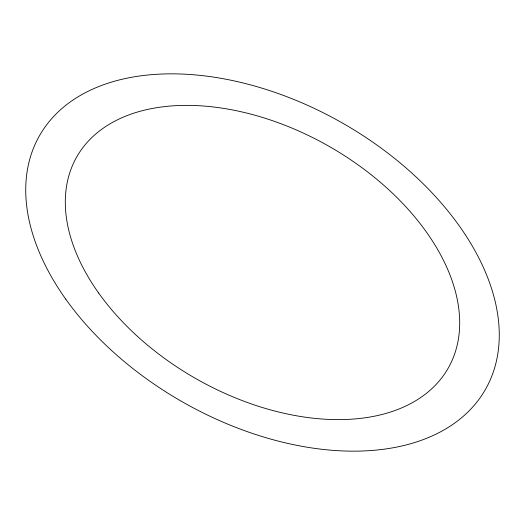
<?xml version="1.0" encoding="UTF-8"?>
<svg xmlns="http://www.w3.org/2000/svg" width="525" height="525" viewBox="0 0 525 525"><rect width="100%" height="100%" fill="white"/><g stroke="black" fill="none" stroke-linecap="round" stroke-linejoin="round"><path stroke-width="0.79" d="M65.763 299.158A256.541 160.748 29.6 0 0 474.954 404.44A256.541 160.748 29.6 0 0 246.783 83.902A256.541 160.748 29.6 0 0 65.763 299.158M98.647 293.029A213.655 133.875 29.6 0 0 439.438 380.71A213.655 133.875 29.6 0 0 249.408 113.754A213.655 133.875 29.6 0 0 98.647 293.029"/></g></svg>
